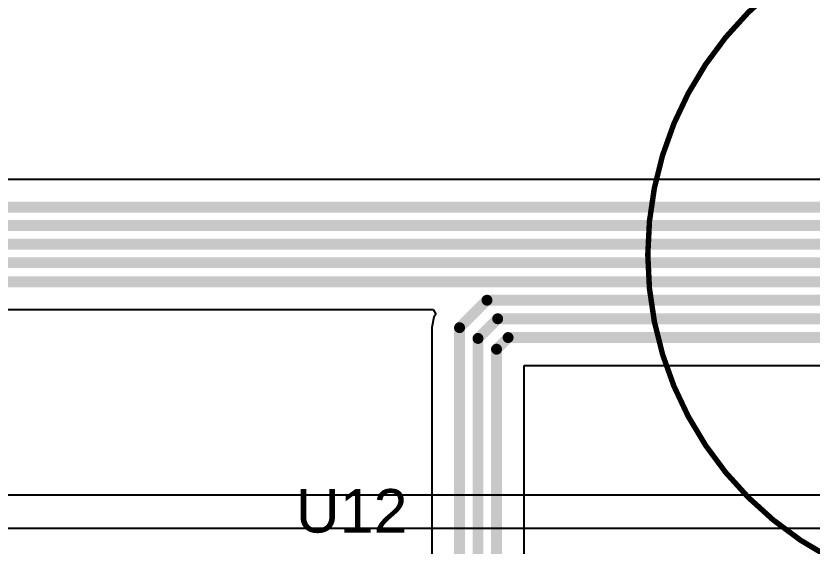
# Model space of a CAD drawing. Header units: inches. Extents: x -3 to 5437, y -3 to 5435.
# Drawn here: x 29.11 to 47.67, y 66.56 to 78.93 of the extents above; entities that cross this region are included whole.
import ezdxf

# ---------------------------------------------------------------- set-up
doc = ezdxf.new("R2010")
doc.units = ezdxf.units.IN
for name, color, linetype in [('Bottom Layer', 5, 'Continuous'), ('Bottom Solder', 6, 'Continuous'), ('GND', 16, 'Continuous'), ('Multi-Layer', 9, 'Continuous'), ('Pad Holes', 156, 'Continuous'), ('PWR', 76, 'Continuous'), ('Top Layer', 1, 'Continuous'), ('Top Overlay', 2, 'Continuous'), ('Top Solder', 216, 'Continuous')]:
    doc.layers.add(name, color=color, linetype=linetype)
doc.styles.add('Arial', font='', dxfattribs={"height": 0.2})
doc.styles.get('Arial').set_extended_font_data('Arial')

# ---------------------------------------------------------------- blocks, each defined once
blk = doc.blocks.new('SCCU25B256SRB_36')
at = {"layer": 'Bottom Layer'}
blk.add_hatch(color=5, dxfattribs=at).paths.add_polyline_path([(-4.56, 0.9), (-2.76, 0.9), (-2.76, -0.9), (-4.56, -0.9)])
h = blk.add_hatch(color=5, dxfattribs=at)
edge = h.paths.add_edge_path()
edge.add_arc((3.66, 0), 0.9, 0, 360)
at = {"layer": 'Bottom Solder'}
blk.add_hatch(color=6, dxfattribs=at).paths.add_polyline_path([(-4.662, 1.002), (-2.658, 1.002), (-2.658, -1.002), (-4.662, -1.002)])
h = blk.add_hatch(color=6, dxfattribs=at)
edge = h.paths.add_edge_path()
edge.add_arc((3.66, 0), 1.002, 0, 360)
at = {"layer": 'GND'}
blk.add_hatch(color=16, dxfattribs=at).paths.add_polyline_path([(-4.56, 0.9), (-2.76, 0.9), (-2.76, -0.9), (-4.56, -0.9)])
h = blk.add_hatch(color=16, dxfattribs=at)
edge = h.paths.add_edge_path()
edge.add_arc((3.66, 0), 0.9, 0, 360)
at = {"layer": 'Multi-Layer'}
blk.add_hatch(color=9, dxfattribs=at).paths.add_polyline_path([(-4.56, 0.9), (-2.76, 0.9), (-2.76, -0.9), (-4.56, -0.9)])
h = blk.add_hatch(color=9, dxfattribs=at)
edge = h.paths.add_edge_path()
edge.add_arc((3.66, 0), 0.9, 0, 360)
at = {"layer": 'Pad Holes'}
h = blk.add_hatch(color=7, dxfattribs=at)
edge = h.paths.add_edge_path()
edge.add_arc((-3.66, 0), 0.46, 0, 360)
h = blk.add_hatch(color=7, dxfattribs=at)
edge = h.paths.add_edge_path()
edge.add_arc((3.66, 0), 0.46, 0, 360)
at = {"layer": 'PWR'}
blk.add_hatch(color=76, dxfattribs=at).paths.add_polyline_path([(-4.56, 0.9), (-2.76, 0.9), (-2.76, -0.9), (-4.56, -0.9)])
h = blk.add_hatch(color=76, dxfattribs=at)
edge = h.paths.add_edge_path()
edge.add_arc((3.66, 0), 0.9, 0, 360)
at = {"layer": 'Top Layer'}
blk.add_hatch(color=1, dxfattribs=at).paths.add_polyline_path([(-4.56, 0.9), (-2.76, 0.9), (-2.76, -0.9), (-4.56, -0.9)])
h = blk.add_hatch(color=1, dxfattribs=at)
edge = h.paths.add_edge_path()
edge.add_arc((3.66, 0), 0.9, 0, 360)
at = {"layer": 'Top Solder'}
blk.add_hatch(color=216, dxfattribs=at).paths.add_polyline_path([(-4.662, 1.002), (-2.658, 1.002), (-2.658, -1.002), (-4.662, -1.002)])
h = blk.add_hatch(color=216, dxfattribs=at)
edge = h.paths.add_edge_path()
edge.add_arc((3.66, 0), 1.002, 0, 360)
at = {"layer": 'Top Overlay'}
for points in [[(8, 0, 0.127, 0.127, 1), (-8, 0, 0.127, 0.127, 1)], [(-3.742, 1.763, 0.0635, 0.0635, 1), (-3.678, 1.763, 0.0635, 0.0635, 1)], [(-4.004, 1.5, 0.0635, 0.0635, 1), (-3.941, 1.5, 0.0635, 0.0635, 1)], [(-3.479, 1.5, 0.0635, 0.0635, 1), (-3.416, 1.5, 0.0635, 0.0635, 1)], [(-3.742, 1.237, 0.0635, 0.0635, 1), (-3.678, 1.237, 0.0635, 0.0635, 1)], [(-8.032, 0, 0.0635, 0.0635, 1), (-7.968, 0, 0.0635, 0.0635, 1)], [(7.968, 0, 0.0635, 0.0635, 1), (8.032, 0, 0.0635, 0.0635, 1)]]:
    blk.add_lwpolyline(points, format="xyseb", close=True, dxfattribs=at)
for points in [[(-3.71, 1.763, 0.127, 0.127, 0), (-3.71, 1.237, 0.127, 0.127, 0)], [(-3.973, 1.5, 0.127, 0.127, 0), (-3.447, 1.5, 0.127, 0.127, 0)]]:
    blk.add_lwpolyline(points, format="xyseb", dxfattribs=at)

msp = doc.modelspace()

# ---------------------------------------------------------------- linework, layer by layer
at = {"layer": 'Bottom Layer'}
for p, q in [((64.107, 75.12), (17.825, 75.12)), ((15.724, 72.084), (38.835, 72.084)), ((38.835, 72.084), (38.895, 71.972)), ((38.852, 71.907), (38.803, 71.66)), ((38.895, 71.972), (38.852, 71.907)), ((38.803, 71.66), (38.803, 65.423)), ((40.961, 57.045), (40.961, 70.781)), ((40.961, 70.781), (50.048, 70.781))]:
    msp.add_line(p, q, dxfattribs=at)
for points in [[(17.557, 74.473, 0.254, 0.254, 0), (81.635, 74.473, 0.254, 0.254, 0)], [(17.342, 74.041, 0.254, 0.254, 0), (81.814, 74.041, 0.254, 0.254, 0)], [(17.091, 73.609, 0.254, 0.254, 0), (81.992, 73.609, 0.254, 0.254, 0)], [(14.731, 73.177, 0.254, 0.254, 0), (82.208, 73.177, 0.254, 0.254, 0)], [(15.456, 72.731, 0.254, 0.254, 0), (93.343, 72.731, 0.254, 0.254, 0)], [(39.45, 71.66, 0.254, 0.254, 0), (40.09, 72.3, 0.254, 0.254, 0)], [(40.09, 72.3, 0.254, 0.254, 0), (93.547, 72.3, 0.254, 0.254, 0)], [(39.882, 71.409, 0.254, 0.254, 0), (40.341, 71.868, 0.254, 0.254, 0)], [(40.341, 71.868, 0.254, 0.254, 0), (95.144, 71.868, 0.254, 0.254, 0)], [(39.45, 65.155, 0.254, 0.254, 0), (39.45, 71.66, 0.254, 0.254, 0)], [(39.882, 62.098, 0.254, 0.254, 0), (39.882, 71.409, 0.254, 0.254, 0)], [(40.314, 71.158, 0.254, 0.254, 0), (40.584, 71.429, 0.254, 0.254, 0)], [(40.584, 71.429, 0.254, 0.254, 0), (95.352, 71.429, 0.254, 0.254, 0)], [(40.314, 57.045, 0.254, 0.254, 0), (40.314, 71.158, 0.254, 0.254, 0)]]:
    msp.add_lwpolyline(points, format="xyseb", dxfattribs=at)
for points in [[(40.027, 72.3, 0.127, 0.127, 1), (40.154, 72.3, 0.127, 0.127, 1)], [(40.027, 72.3, 0.127, 0.127, 1), (40.154, 72.3, 0.127, 0.127, 1)], [(40.277, 71.868, 0.127, 0.127, 1), (40.404, 71.868, 0.127, 0.127, 1)], [(40.277, 71.868, 0.127, 0.127, 1), (40.404, 71.868, 0.127, 0.127, 1)], [(39.387, 71.66, 0.127, 0.127, 1), (39.514, 71.66, 0.127, 0.127, 1)], [(39.387, 71.66, 0.127, 0.127, 1), (39.514, 71.66, 0.127, 0.127, 1)], [(39.818, 71.409, 0.127, 0.127, 1), (39.945, 71.409, 0.127, 0.127, 1)], [(39.818, 71.409, 0.127, 0.127, 1), (39.945, 71.409, 0.127, 0.127, 1)], [(40.52, 71.429, 0.127, 0.127, 1), (40.647, 71.429, 0.127, 0.127, 1)], [(40.52, 71.429, 0.127, 0.127, 1), (40.647, 71.429, 0.127, 0.127, 1)], [(40.25, 71.158, 0.127, 0.127, 1), (40.377, 71.158, 0.127, 0.127, 1)], [(40.25, 71.158, 0.127, 0.127, 1), (40.377, 71.158, 0.127, 0.127, 1)]]:
    msp.add_lwpolyline(points, format="xyseb", close=True, dxfattribs=at)
at = {"layer": 'PWR'}
for p, q in [((49.549, 67.752), (25.759, 67.752)), ((25.759, 66.983), (49.549, 66.983))]:
    msp.add_line(p, q, dxfattribs=at)

# ---------------------------------------------------------------- block references
at = {"rotation": 90}
msp.add_blockref('SCCU25B256SRB_36', (51.841, 73.358), dxfattribs=at)

# ---------------------------------------------------------------- texts
at = {"layer": 'Top Overlay', "style": 'Arial'}
msp.add_text('U12', height=1.016, dxfattribs=at).set_placement((35.633, 66.879))

doc.saveas('drawing.dxf')
